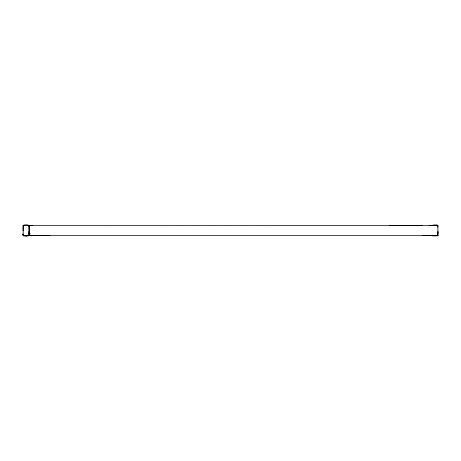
<?xml version="1.0" encoding="UTF-8"?>
<svg xmlns="http://www.w3.org/2000/svg" width="461" height="461" viewBox="0 0 461 461"><rect width="100%" height="100%" fill="white"/><g stroke="black" fill="none" stroke-linecap="round" stroke-linejoin="round"><path stroke-width="0.69" d="M28.985 231.289L28.957 233.358L28.836 225.291L23.177 225.291L23.177 235.709L26.922 235.83L23.24 235.75M34.466 235.496L34.794 235.629L32.956 235.496M35.647 235.496L36.056 235.496M36.949 235.496L38.764 235.496M39.513 235.496L40.666 235.496M39.888 235.629L41.478 235.629M41.478 235.496L41.801 235.496M42.66 235.496L44.458 235.496M45.224 235.496L47.287 235.496M45.501 235.629L47.005 235.629M23.05 230.8L23.142 225.446L24.312 225.181C19.339 226.374 30.443 222.824 28.939 227.037M429.076 225.504L431.882 225.619L30.069 225.515L29.544 225.89L29.498 233.45M29.544 225.93L29.498 233.076L29.492 229.855L29.498 231.117M29.498 228.368L29.573 225.706L29.492 228.379M437.95 232.644L437.771 235.744L432.476 235.802L432.095 235.179M29.498 227.665L29.608 225.619L32.414 225.504M437.95 231.174L437.869 235.629L436.705 235.819M50.024 235.629L48.238 235.629M27.706 235.825L28.841 235.715L28.922 235.11L28.691 235.778L26.006 235.83M437.887 235.542L437.921 235.11L437.869 235.629M28.83 235.715L28.934 235.029M28.922 235.11L28.887 235.542M29.573 225.706L29.533 226.218L29.608 225.619M28.899 228.887L29.781 228.806M431.427 235.485L431.917 235.323L422.702 235.496M432.775 225.181L432.124 225.492L432.793 225.193C432.896 225.711 439.183 223.516 437.933 227.037M433.069 225.181L437.835 225.285L437.95 233.358M435.922 235.83L432.182 235.709M389.199 225.51L422.702 225.504M28.53 233.168L29.971 233.168M28.53 233.485L29.971 233.485M28.53 233.975L29.971 233.986M28.53 234.188L29.971 234.188M29.544 235.122L30.201 235.49L431.294 235.49L429.076 235.49M32.414 235.496L29.619 235.381M24.07 235.819L26.922 235.83M432.107 235.294L432.136 235.588M23.073 234.073L23.108 235.294L23.073 234.073L23.09 234.758"/></g></svg>
